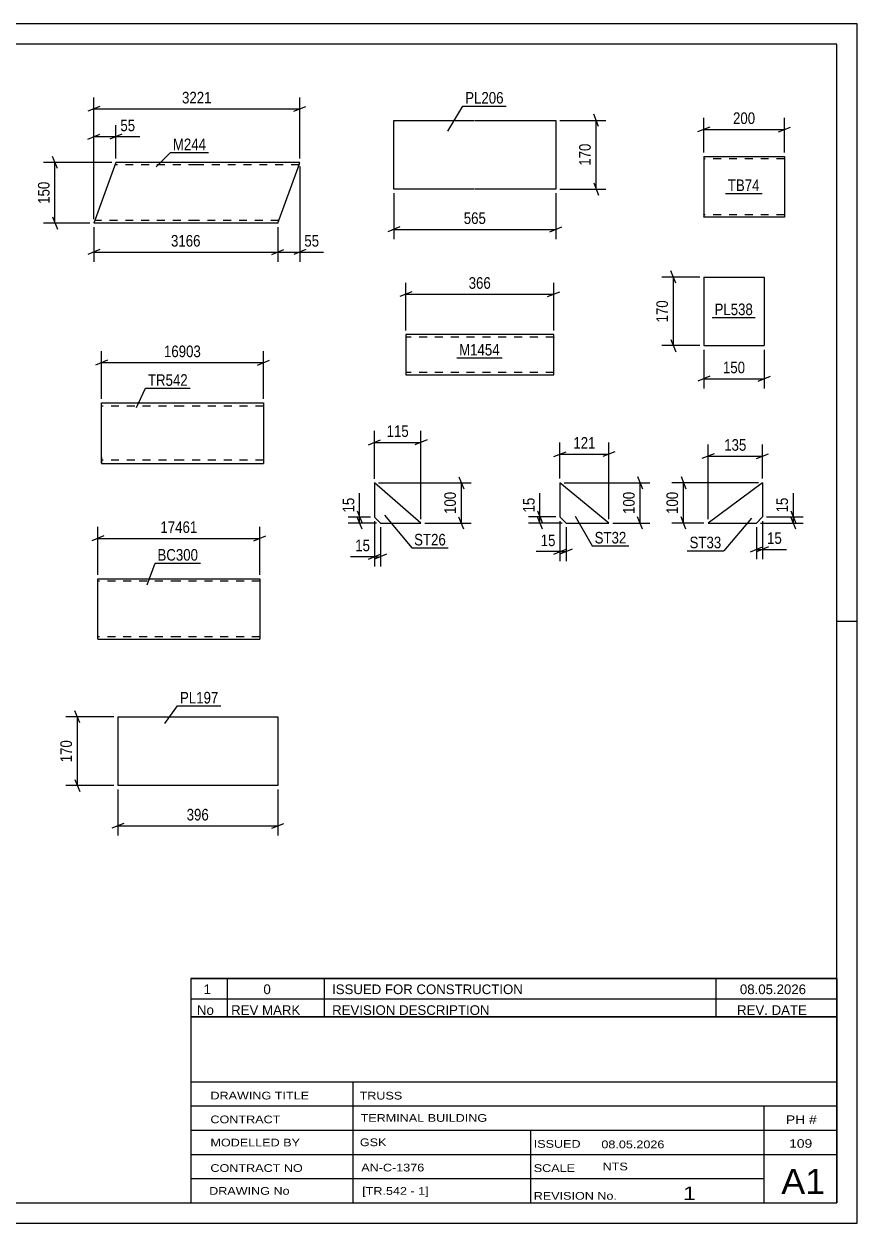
# Model space of a CAD drawing. Header units: millimetres. Extents: x 0 to 420, y 0 to 297.
# Drawn here: x 213.7 to 420, y 0 to 297 of the extents above; entities that cross this region are included whole.
import ezdxf

# ---------------------------------------------------------------- set-up
doc = ezdxf.new("R2010")
doc.units = ezdxf.units.MM
doc.linetypes.add('DXK_LINE_DOT2', pattern=[3.9198, 1.9599, -1.9599])
doc.styles.add('Arial Narrow', font='ARIALN.TTF', dxfattribs={"height": 0.2})

# ---------------------------------------------------------------- blocks, each defined once
blk = doc.blocks.new('Unknown-317913767-1115')
at = {"color": 5, "linetype": 'Continuous'}
for p, q in [((420, 297), (0, 297)), ((420, 0), (420, 297)), ((415, 292), (5, 292)), ((415, 5), (415, 292)), ((420, 149), (415, 149)), ((5, 5), (415, 5)), ((0, 0), (420, 0))]:
    blk.add_line(p, q, dxfattribs=at)
blk = doc.blocks.new('Part-317913767-1794 - 1778')
at = {"color": 2, "linetype": 'Continuous'}
for p, q in [((236.92, 125.37), (236.92, 108.37)), ((236.92, 125.37), (276.55, 125.37)), ((276.55, 125.37), (276.55, 108.37)), ((276.55, 108.37), (236.92, 108.37))]:
    blk.add_line(p, q, dxfattribs=at)
blk = doc.blocks.new('Part-317913767-1229 - 1211')
at = {"color": 2, "linetype": 'Continuous'}
for p, q in [((236.44, 262.69), (230.99, 247.69)), ((256.44, 262.69), (236.44, 262.69)), ((282, 262.69), (256.54, 262.69)), ((276.54, 247.69), (281.57, 261.49)), ((281.97, 262.6), (281.57, 261.49)), ((282, 262.69), (281.97, 262.6)), ((256.44, 247.69), (230.99, 247.69)), ((276.54, 247.69), (256.54, 247.69))]:
    blk.add_line(p, q, dxfattribs=at)
at = {"color": 7, "linetype": 'DXK_LINE_DOT2'}
for p, q in [((256.44, 262.09), (236.23, 262.09)), ((281.79, 262.09), (256.54, 262.09)), ((281.57, 261.49), (281.88, 262.34)), ((256.44, 248.29), (231.2, 248.29)), ((276.76, 248.29), (256.54, 248.29)), ((276.58, 247.79), (276.54, 247.69))]:
    blk.add_line(p, q, dxfattribs=at)
blk = doc.blocks.new('Part-317913767-1879 - 1865')
at = {"color": 2, "linetype": 'Continuous'}
for p, q in [((382.04, 234.32), (382.04, 217.32)), ((382.04, 234.32), (397.04, 234.32)), ((397.04, 234.32), (397.04, 217.32)), ((382.04, 217.32), (397.04, 217.32))]:
    blk.add_line(p, q, dxfattribs=at)
blk = doc.blocks.new('Part-317913767-1609 - 1583')
at = {"color": 2, "linetype": 'Continuous'}
for p, q in [((232.01, 144.68), (232.01, 159.59)), ((232.01, 159.59), (252.01, 159.59)), ((252.11, 159.59), (272.11, 159.59)), ((272.11, 159.59), (272.11, 144.59)), ((232.01, 144.68), (232.01, 144.59)), ((232.01, 144.59), (252.01, 144.59)), ((252.11, 144.59), (272.11, 144.59))]:
    blk.add_line(p, q, dxfattribs=at)
at = {"color": 7, "linetype": 'DXK_LINE_DOT2'}
for p, q in [((252.01, 158.99), (232.01, 158.99)), ((272.11, 158.99), (252.11, 158.99)), ((272.11, 159.5), (272.11, 159.59)), ((232.01, 145.19), (232.01, 145.23)), ((252.01, 145.19), (232.01, 145.19)), ((272.11, 145.19), (252.11, 145.19)), ((272.11, 145.19), (272.11, 145.23))]:
    blk.add_line(p, q, dxfattribs=at)
blk = doc.blocks.new('Part-317913767-1921 - 1906')
at = {"color": 2, "linetype": 'Continuous'}
for p, q in [((382.03, 264.16), (382.03, 249.25)), ((382.03, 264.16), (402.03, 264.16)), ((402.03, 264.16), (402.03, 249.16)), ((382.03, 249.16), (382.03, 249.25)), ((402.03, 249.16), (382.03, 249.16))]:
    blk.add_line(p, q, dxfattribs=at)
at = {"color": 7, "linetype": 'DXK_LINE_DOT2'}
for p, q in [((402.03, 263.56), (382.03, 263.56)), ((382.03, 249.76), (382.03, 249.81)), ((402.03, 249.76), (382.03, 249.76)), ((402.03, 249.76), (402.03, 249.81))]:
    blk.add_line(p, q, dxfattribs=at)
blk = doc.blocks.new('Part-317913767-1837 - 1821')
at = {"color": 2, "linetype": 'Continuous'}
for p, q in [((305.3, 256.12), (305.3, 273.12)), ((305.3, 273.12), (325.3, 273.12)), ((325.4, 273.12), (345.4, 273.12)), ((345.4, 273.12), (345.4, 256.12)), ((325.3, 256.12), (305.3, 256.12)), ((345.4, 256.12), (325.4, 256.12))]:
    blk.add_line(p, q, dxfattribs=at)
blk = doc.blocks.new('Part-317913767-1951 - 1937')
at = {"color": 2, "linetype": 'Continuous'}
for p, q in [((344.88, 220.06), (308.27, 220.06)), ((308.27, 220.06), (308.27, 210.15)), ((344.88, 211.26), (344.88, 220.06)), ((344.88, 210.06), (344.88, 211.26)), ((308.27, 210.15), (308.27, 210.06)), ((308.27, 210.06), (344.88, 210.06))]:
    blk.add_line(p, q, dxfattribs=at)
at = {"color": 7, "linetype": 'DXK_LINE_DOT2'}
for p, q in [((344.88, 219.46), (308.27, 219.46)), ((344.88, 219.46), (344.88, 219.41)), ((344.88, 219.41), (344.88, 219.46)), ((344.88, 219.31), (344.88, 219.41)), ((344.88, 219.41), (344.88, 219.31)), ((344.88, 210.7), (344.88, 211.03)), ((308.27, 210.66), (308.27, 210.7)), ((344.88, 210.66), (308.27, 210.66)), ((344.88, 210.66), (344.88, 210.7))]:
    blk.add_line(p, q, dxfattribs=at)
blk = doc.blocks.new('Part-317913767-2206 - 2187')
at = {"color": 2, "linetype": 'Continuous'}
for p, q in [((232.89, 189.73), (232.89, 203.13)), ((232.89, 203.13), (252.89, 203.13)), ((252.99, 203.13), (272.99, 203.13)), ((272.99, 203.13), (272.99, 203)), ((272.99, 203), (272.99, 188.13)), ((232.89, 189.73), (232.89, 188.13)), ((232.89, 188.13), (252.89, 188.13)), ((252.99, 188.13), (272.99, 188.13))]:
    blk.add_line(p, q, dxfattribs=at)
at = {"color": 7, "linetype": 'DXK_LINE_DOT2'}
for p, q in [((252.89, 202.33), (232.89, 202.33)), ((272.99, 202.33), (252.99, 202.33)), ((232.89, 188.25), (232.89, 189.73)), ((232.89, 188.93), (232.89, 188.99)), ((252.89, 188.93), (232.89, 188.93)), ((272.99, 188.93), (252.99, 188.93)), ((272.99, 188.93), (272.99, 188.99))]:
    blk.add_line(p, q, dxfattribs=at)
blk = doc.blocks.new('Part-317913767-3194 - 3178')
at = {"color": 2, "linetype": 'Continuous'}
for p, q in [((358.53, 173.38), (346.44, 183.38)), ((346.44, 183.38), (346.44, 174.88)), ((346.44, 174.88), (347.94, 173.38)), ((347.94, 173.38), (358.53, 173.38))]:
    blk.add_line(p, q, dxfattribs=at)
blk = doc.blocks.new('Part-317913767-3254 - 3238')
at = {"color": 2, "linetype": 'Continuous'}
for p, q in [((396.6, 183.38), (383.1, 173.38)), ((396.6, 183.38), (396.6, 174.88)), ((383.1, 173.38), (395.1, 173.38)), ((396.6, 174.88), (395.1, 173.38))]:
    blk.add_line(p, q, dxfattribs=at)
blk = doc.blocks.new('Part-317913767-3319 - 3303')
at = {"color": 2, "linetype": 'Continuous'}
for p, q in [((300.51, 183.37), (300.51, 174.87)), ((312.01, 173.37), (300.51, 183.37)), ((300.51, 174.87), (302.01, 173.37)), ((302.01, 173.37), (312.01, 173.37))]:
    blk.add_line(p, q, dxfattribs=at)
blk = doc.blocks.new('StraightDimension-317913767-1796 - 1778')
at = {"color": 7, "linetype": 'Continuous'}
for p, q in [((236.92, 107.37), (236.92, 95.97)), ((276.55, 107.37), (276.55, 95.97)), ((238.42, 98.97), (235.42, 97.77)), ((236.92, 98.37), (276.55, 98.37)), ((275.05, 97.77), (278.05, 98.97))]:
    blk.add_line(p, q, dxfattribs=at)
at = {"color": 0}
blk.add_wipeout([(260.08, 99.12), (260.08, 103.32), (253.39, 103.32), (253.39, 99.12)], dxfattribs=at)
at = {"color": 3, "style": 'Arial Narrow'}
blk.add_text('396', height=2.863, dxfattribs=at).set_placement((253.99, 99.72))
blk = doc.blocks.new('StraightDimension-317913767-1807 - 1778')
at = {"color": 7, "linetype": 'Continuous'}
for p, q in [((235.92, 125.37), (224.07, 125.37)), ((227.52, 123.87), (226.32, 126.87)), ((226.92, 108.37), (226.92, 125.37)), ((235.92, 108.37), (224.07, 108.37)), ((226.32, 109.87), (227.52, 106.87))]:
    blk.add_line(p, q, dxfattribs=at)
at = {"color": 0}
blk.add_wipeout([(226.17, 120.21), (221.97, 120.21), (221.97, 113.52), (226.17, 113.52)], dxfattribs=at)
at = {"color": 3, "style": 'Arial Narrow'}
blk.add_text('170', height=2.863, rotation=90.0002, dxfattribs=at).set_placement((225.57, 114.12))
blk = doc.blocks.new('StraightDimension-317913767-1304 - 1211')
at = {"color": 7, "linetype": 'Continuous'}
for p, q in [((230.99, 248.69), (230.99, 271.94)), ((236.44, 263.69), (236.44, 271.94)), ((229.49, 268.49), (232.49, 269.69)), ((230.99, 269.09), (236.44, 269.09)), ((237.94, 269.69), (234.94, 268.49))]:
    blk.add_line(p, q, dxfattribs=at)
at = {"color": 0}
blk.add_wipeout([(241.83, 269.84), (241.83, 274.04), (236.97, 274.04), (236.97, 269.84)], dxfattribs=at)
at = {"color": 7, "linetype": 'Continuous'}
blk.add_line((236.44, 269.09), (242.35, 269.09), dxfattribs=at)
blk.add_line((236.44, 269.09), (242.35, 269.09), dxfattribs=at)
at = {"color": 3, "style": 'Arial Narrow'}
blk.add_text('55', height=2.863, dxfattribs=at).set_placement((237.57, 270.44))
blk = doc.blocks.new('StraightDimension-317913767-1277 - 1211')
at = {"color": 7, "linetype": 'Continuous'}
for p, q in [((282, 261.69), (282, 238.11)), ((276.54, 246.69), (276.54, 238.11)), ((275.04, 239.91), (278.04, 241.11)), ((283.5, 241.11), (280.5, 239.91)), ((276.54, 240.51), (282, 240.51))]:
    blk.add_line(p, q, dxfattribs=at)
at = {"color": 0}
blk.add_wipeout([(287.39, 241.26), (287.39, 245.46), (282.53, 245.46), (282.53, 241.26)], dxfattribs=at)
at = {"color": 7, "linetype": 'Continuous'}
blk.add_line((282, 240.51), (287.91, 240.51), dxfattribs=at)
blk.add_line((282, 240.51), (287.91, 240.51), dxfattribs=at)
at = {"color": 3, "style": 'Arial Narrow'}
blk.add_text('55', height=2.863, dxfattribs=at).set_placement((283.13, 241.86))
blk = doc.blocks.new('StraightDimension-317913767-1293 - 1211')
at = {"color": 7, "linetype": 'Continuous'}
for p, q in [((232.49, 276.58), (229.49, 275.38)), ((230.99, 248.69), (230.99, 278.83)), ((280.5, 275.38), (283.5, 276.58)), ((282, 263.69), (282, 278.83)), ((230.99, 275.98), (282, 275.98))]:
    blk.add_line(p, q, dxfattribs=at)
at = {"color": 0}
blk.add_wipeout([(260.75, 276.73), (260.75, 280.93), (252.24, 280.93), (252.24, 276.73)], dxfattribs=at)
at = {"color": 3, "style": 'Arial Narrow'}
blk.add_text('3221', height=2.863, dxfattribs=at).set_placement((252.84, 277.33))
blk = doc.blocks.new('StraightDimension-317913767-1262 - 1211')
at = {"color": 7, "linetype": 'Continuous'}
for p, q in [((230.99, 246.69), (230.99, 238.11)), ((276.54, 246.69), (276.54, 238.11)), ((232.49, 241.11), (229.49, 239.91)), ((275.04, 239.91), (278.04, 241.11)), ((230.99, 240.51), (276.54, 240.51))]:
    blk.add_line(p, q, dxfattribs=at)
at = {"color": 0}
blk.add_wipeout([(258.02, 241.26), (258.02, 245.46), (249.51, 245.46), (249.51, 241.26)], dxfattribs=at)
at = {"color": 3, "style": 'Arial Narrow'}
blk.add_text('3166', height=2.863, dxfattribs=at).set_placement((250.11, 241.86))
blk = doc.blocks.new('StraightDimension-317913767-1238 - 1211')
at = {"color": 7, "linetype": 'Continuous'}
for p, q in [((235.44, 262.69), (218.53, 262.69)), ((221.98, 261.19), (220.78, 264.19)), ((221.38, 247.69), (221.38, 262.69)), ((229.99, 247.69), (218.53, 247.69)), ((220.78, 249.19), (221.98, 246.19))]:
    blk.add_line(p, q, dxfattribs=at)
at = {"color": 0}
blk.add_wipeout([(220.63, 258.54), (216.43, 258.54), (216.43, 251.85), (220.63, 251.85)], dxfattribs=at)
at = {"color": 3, "style": 'Arial Narrow'}
blk.add_text('150', height=2.863, rotation=90.0002, dxfattribs=at).set_placement((220.03, 252.45))
blk = doc.blocks.new('StraightDimension-317913767-1881 - 1865')
at = {"color": 7, "linetype": 'Continuous'}
for p, q in [((375.12, 232.82), (373.92, 235.82)), ((381.04, 234.32), (371.67, 234.32)), ((374.52, 217.32), (374.52, 234.32)), ((381.04, 217.32), (371.67, 217.32)), ((373.92, 218.82), (375.12, 215.82))]:
    blk.add_line(p, q, dxfattribs=at)
at = {"color": 0}
blk.add_wipeout([(373.77, 229.16), (369.57, 229.16), (369.57, 222.47), (373.77, 222.47)], dxfattribs=at)
at = {"color": 3, "style": 'Arial Narrow'}
blk.add_text('170', height=2.863, rotation=90.0002, dxfattribs=at).set_placement((373.17, 223.07))
blk = doc.blocks.new('StraightDimension-317913767-1892 - 1865')
at = {"color": 7, "linetype": 'Continuous'}
for p, q in [((382.04, 216.32), (382.04, 206.74)), ((397.04, 216.32), (397.04, 206.74)), ((383.54, 209.74), (380.54, 208.54)), ((382.04, 209.14), (397.04, 209.14)), ((395.54, 208.54), (398.54, 209.74))]:
    blk.add_line(p, q, dxfattribs=at)
at = {"color": 0}
blk.add_wipeout([(392.88, 209.89), (392.88, 214.09), (386.19, 214.09), (386.19, 209.89)], dxfattribs=at)
at = {"color": 3, "style": 'Arial Narrow'}
blk.add_text('150', height=2.863, dxfattribs=at).set_placement((386.79, 210.49))
blk = doc.blocks.new('StraightDimension-317913767-1613 - 1583')
at = {"color": 7, "linetype": 'Continuous'}
for p, q in [((232.01, 160.59), (232.01, 172.44)), ((272.11, 160.59), (272.11, 172.44)), ((233.51, 170.19), (230.51, 168.99)), ((232.01, 169.59), (272.11, 169.59)), ((270.61, 168.99), (273.61, 170.19))]:
    blk.add_line(p, q, dxfattribs=at)
at = {"color": 0}
blk.add_wipeout([(257.23, 170.34), (257.23, 174.54), (246.89, 174.54), (246.89, 170.34)], dxfattribs=at)
at = {"color": 3, "style": 'Arial Narrow'}
blk.add_text('17461', height=2.863, dxfattribs=at).set_placement((247.49, 170.94))
blk = doc.blocks.new('StraightDimension-317913767-1923 - 1906')
at = {"color": 7, "linetype": 'Continuous'}
for p, q in [((382.03, 265.16), (382.03, 273.73)), ((402.03, 265.16), (402.03, 273.73)), ((383.53, 271.48), (380.53, 270.28)), ((382.03, 270.88), (402.03, 270.88)), ((400.53, 270.28), (403.53, 271.48))]:
    blk.add_line(p, q, dxfattribs=at)
at = {"color": 0}
blk.add_wipeout([(395.37, 271.63), (395.37, 275.83), (388.69, 275.83), (388.69, 271.63)], dxfattribs=at)
at = {"color": 3, "style": 'Arial Narrow'}
blk.add_text('200', height=2.863, dxfattribs=at).set_placement((389.29, 272.23))
blk = doc.blocks.new('StraightDimension-317913767-1840 - 1821')
at = {"color": 7, "linetype": 'Continuous'}
for p, q in [((305.3, 255.12), (305.3, 243.72)), ((345.4, 255.12), (345.4, 243.72)), ((306.8, 246.72), (303.8, 245.52)), ((343.9, 245.52), (346.9, 246.72)), ((305.3, 246.12), (345.4, 246.12))]:
    blk.add_line(p, q, dxfattribs=at)
at = {"color": 0}
blk.add_wipeout([(328.69, 246.87), (328.69, 251.07), (322.01, 251.07), (322.01, 246.87)], dxfattribs=at)
at = {"color": 3, "style": 'Arial Narrow'}
blk.add_text('565', height=2.863, dxfattribs=at).set_placement((322.61, 247.47))
blk = doc.blocks.new('StraightDimension-317913767-1851 - 1821')
at = {"color": 7, "linetype": 'Continuous'}
for p, q in [((356, 271.62), (354.8, 274.62)), ((346.4, 273.12), (357.8, 273.12)), ((355.4, 256.12), (355.4, 273.12)), ((346.4, 256.12), (357.8, 256.12)), ((354.8, 257.62), (356, 254.62))]:
    blk.add_line(p, q, dxfattribs=at)
at = {"color": 0}
blk.add_wipeout([(354.65, 267.96), (350.45, 267.96), (350.45, 261.28), (354.65, 261.28)], dxfattribs=at)
at = {"color": 3, "style": 'Arial Narrow'}
blk.add_text('170', height=2.863, rotation=90.0002, dxfattribs=at).set_placement((354.05, 261.88))
blk = doc.blocks.new('StraightDimension-317913767-1953 - 1937')
at = {"color": 7, "linetype": 'Continuous'}
for p, q in [((308.27, 221.06), (308.27, 232.91)), ((344.88, 221.06), (344.88, 232.91)), ((309.77, 230.66), (306.77, 229.46)), ((308.27, 230.06), (344.88, 230.06)), ((343.38, 229.46), (346.38, 230.66))]:
    blk.add_line(p, q, dxfattribs=at)
at = {"color": 0}
blk.add_wipeout([(329.92, 230.81), (329.92, 235.01), (323.23, 235.01), (323.23, 230.81)], dxfattribs=at)
at = {"color": 3, "style": 'Arial Narrow'}
blk.add_text('366', height=2.863, dxfattribs=at).set_placement((323.83, 231.41))
blk = doc.blocks.new('StraightDimension-317913767-2216 - 2187')
at = {"color": 7, "linetype": 'Continuous'}
for p, q in [((232.89, 204.13), (232.89, 215.98)), ((272.99, 204.13), (272.99, 215.98)), ((234.39, 213.73), (231.39, 212.53)), ((232.89, 213.13), (272.99, 213.13)), ((271.49, 212.53), (274.49, 213.73))]:
    blk.add_line(p, q, dxfattribs=at)
at = {"color": 0}
blk.add_wipeout([(258.11, 213.88), (258.11, 218.08), (247.77, 218.08), (247.77, 213.88)], dxfattribs=at)
at = {"color": 3, "style": 'Arial Narrow'}
blk.add_text('16903', height=2.863, dxfattribs=at).set_placement((248.37, 214.48))
blk = doc.blocks.new('StraightDimension-317913767-3228 - 3178')
at = {"color": 7, "linetype": 'Continuous'}
for p, q in [((346.44, 184.38), (346.44, 193.3)), ((358.53, 174.38), (358.53, 193.3)), ((344.94, 189.85), (347.94, 191.05)), ((346.44, 190.45), (358.53, 190.45)), ((360.03, 191.05), (357.03, 189.85))]:
    blk.add_line(p, q, dxfattribs=at)
at = {"color": 0}
blk.add_wipeout([(355.83, 191.2), (355.83, 195.4), (349.15, 195.4), (349.15, 191.2)], dxfattribs=at)
at = {"color": 3, "style": 'Arial Narrow'}
blk.add_text('121', height=2.863, dxfattribs=at).set_placement((349.75, 191.8))
blk = doc.blocks.new('StraightDimension-317913767-3196 - 3178')
at = {"color": 7, "linetype": 'Continuous'}
for p, q in [((365.67, 184.88), (366.87, 181.88)), ((347.44, 183.38), (368.67, 183.38)), ((366.27, 173.38), (366.27, 183.38)), ((359.53, 173.38), (368.67, 173.38)), ((366.87, 171.88), (365.67, 174.88))]:
    blk.add_line(p, q, dxfattribs=at)
at = {"color": 0}
blk.add_wipeout([(365.52, 181.72), (361.32, 181.72), (361.32, 175.04), (365.52, 175.04)], dxfattribs=at)
at = {"color": 3, "style": 'Arial Narrow'}
blk.add_text('100', height=2.863, rotation=90.0002, dxfattribs=at).set_placement((364.92, 175.64))
blk = doc.blocks.new('StraightDimension-317913767-3205 - 3178')
at = {"color": 7, "linetype": 'Continuous'}
for p, q in [((340.89, 176.38), (342.09, 173.38)), ((345.44, 174.88), (338.64, 174.88)), ((346.94, 173.38), (338.64, 173.38)), ((342.09, 171.88), (340.89, 174.88)), ((341.49, 173.38), (341.49, 174.88))]:
    blk.add_line(p, q, dxfattribs=at)
at = {"color": 0}
blk.add_wipeout([(340.74, 180.26), (336.54, 180.26), (336.54, 175.4), (340.74, 175.4)], dxfattribs=at)
at = {"color": 7, "linetype": 'Continuous'}
blk.add_line((341.49, 174.88), (341.49, 180.78), dxfattribs=at)
blk.add_line((341.49, 174.88), (341.49, 180.78), dxfattribs=at)
at = {"color": 3, "style": 'Arial Narrow'}
blk.add_text('15', height=2.863, rotation=90.0002, dxfattribs=at).set_placement((340.14, 176))
blk = doc.blocks.new('StraightDimension-317913767-3217 - 3178')
at = {"color": 7, "linetype": 'Continuous'}
for p, q in [((346.44, 173.88), (346.44, 163.91)), ((347.94, 172.38), (347.94, 163.91)), ((344.94, 165.71), (347.94, 166.91)), ((349.44, 166.91), (346.44, 165.71)), ((346.44, 166.31), (347.94, 166.31))]:
    blk.add_line(p, q, dxfattribs=at)
at = {"color": 0}
blk.add_wipeout([(345.92, 167.06), (345.92, 171.26), (341.06, 171.26), (341.06, 167.06)], dxfattribs=at)
at = {"color": 7, "linetype": 'Continuous'}
blk.add_line((346.44, 166.31), (340.54, 166.31), dxfattribs=at)
blk.add_line((346.44, 166.31), (340.54, 166.31), dxfattribs=at)
at = {"color": 3, "style": 'Arial Narrow'}
blk.add_text('15', height=2.863, dxfattribs=at).set_placement((341.66, 167.66))
blk = doc.blocks.new('StraightDimension-317913767-3280 - 3238')
at = {"color": 7, "linetype": 'Continuous'}
for p, q in [((376.42, 184.88), (377.62, 181.88)), ((395.6, 183.38), (374.17, 183.38)), ((377.02, 173.38), (377.02, 183.38)), ((382.1, 173.38), (374.17, 173.38)), ((377.62, 171.88), (376.42, 174.88))]:
    blk.add_line(p, q, dxfattribs=at)
at = {"color": 0}
blk.add_wipeout([(376.27, 181.73), (372.07, 181.73), (372.07, 175.04), (376.27, 175.04)], dxfattribs=at)
at = {"color": 3, "style": 'Arial Narrow'}
blk.add_text('100', height=2.863, rotation=90.0002, dxfattribs=at).set_placement((375.67, 175.64))
blk = doc.blocks.new('StraightDimension-317913767-3256 - 3238')
at = {"color": 7, "linetype": 'Continuous'}
for p, q in [((384.6, 190.55), (381.6, 189.35)), ((383.1, 174.38), (383.1, 192.8)), ((395.1, 189.35), (398.1, 190.55)), ((396.6, 184.38), (396.6, 192.8)), ((383.1, 189.95), (396.6, 189.95))]:
    blk.add_line(p, q, dxfattribs=at)
at = {"color": 0}
blk.add_wipeout([(393.19, 190.7), (393.19, 194.9), (386.51, 194.9), (386.51, 190.7)], dxfattribs=at)
at = {"color": 3, "style": 'Arial Narrow'}
blk.add_text('135', height=2.863, dxfattribs=at).set_placement((387.11, 191.3))
blk = doc.blocks.new('StraightDimension-317913767-3289 - 3238')
at = {"color": 7, "linetype": 'Continuous'}
for p, q in [((403.65, 176.38), (404.85, 173.38)), ((396.1, 173.38), (406.65, 173.38)), ((397.6, 174.88), (406.65, 174.88)), ((404.85, 171.88), (403.65, 174.88)), ((404.25, 173.38), (404.25, 174.88))]:
    blk.add_line(p, q, dxfattribs=at)
at = {"color": 0}
blk.add_wipeout([(403.5, 180.26), (399.3, 180.26), (399.3, 175.41), (403.5, 175.41)], dxfattribs=at)
at = {"color": 7, "linetype": 'Continuous'}
blk.add_line((404.25, 174.88), (404.25, 180.79), dxfattribs=at)
blk.add_line((404.25, 174.88), (404.25, 180.79), dxfattribs=at)
at = {"color": 3, "style": 'Arial Narrow'}
blk.add_text('15', height=2.863, rotation=90.0002, dxfattribs=at).set_placement((402.9, 176.01))
blk = doc.blocks.new('StraightDimension-317913767-3265 - 3238')
at = {"color": 7, "linetype": 'Continuous'}
for p, q in [((395.1, 172.38), (395.1, 164.47)), ((396.6, 173.88), (396.6, 164.47)), ((393.6, 166.27), (396.6, 167.47)), ((398.1, 167.47), (395.1, 166.27)), ((395.1, 166.87), (396.6, 166.87))]:
    blk.add_line(p, q, dxfattribs=at)
at = {"color": 0}
blk.add_wipeout([(401.98, 167.62), (401.98, 171.82), (397.12, 171.82), (397.12, 167.62)], dxfattribs=at)
at = {"color": 7, "linetype": 'Continuous'}
blk.add_line((396.6, 166.87), (402.51, 166.87), dxfattribs=at)
blk.add_line((396.6, 166.87), (402.51, 166.87), dxfattribs=at)
at = {"color": 3, "style": 'Arial Narrow'}
blk.add_text('15', height=2.863, dxfattribs=at).set_placement((397.72, 168.22))
blk = doc.blocks.new('StraightDimension-317913767-3348 - 3303')
at = {"color": 7, "linetype": 'Continuous'}
for p, q in [((300.51, 173.87), (300.51, 162.65)), ((302.01, 172.37), (302.01, 162.65)), ((299.01, 164.45), (302.01, 165.65)), ((303.51, 165.65), (300.51, 164.45)), ((300.51, 165.05), (302.01, 165.05))]:
    blk.add_line(p, q, dxfattribs=at)
at = {"color": 0}
blk.add_wipeout([(299.98, 165.8), (299.98, 170), (295.13, 170), (295.13, 165.8)], dxfattribs=at)
at = {"color": 7, "linetype": 'Continuous'}
blk.add_line((300.51, 165.05), (294.6, 165.05), dxfattribs=at)
blk.add_line((300.51, 165.05), (294.6, 165.05), dxfattribs=at)
at = {"color": 3, "style": 'Arial Narrow'}
blk.add_text('15', height=2.863, dxfattribs=at).set_placement((295.73, 166.4))
blk = doc.blocks.new('StraightDimension-317913767-3330 - 3303')
at = {"color": 7, "linetype": 'Continuous'}
for p, q in [((296.23, 176.37), (297.43, 173.37)), ((299.51, 174.87), (293.98, 174.87)), ((301.01, 173.37), (293.98, 173.37)), ((297.43, 171.87), (296.23, 174.87)), ((296.83, 173.37), (296.83, 174.87))]:
    blk.add_line(p, q, dxfattribs=at)
at = {"color": 0}
blk.add_wipeout([(296.08, 180.26), (291.88, 180.26), (291.88, 175.4), (296.08, 175.4)], dxfattribs=at)
at = {"color": 7, "linetype": 'Continuous'}
blk.add_line((296.83, 174.87), (296.83, 180.78), dxfattribs=at)
blk.add_line((296.83, 174.87), (296.83, 180.78), dxfattribs=at)
at = {"color": 3, "style": 'Arial Narrow'}
blk.add_text('15', height=2.863, rotation=90.0002, dxfattribs=at).set_placement((295.48, 176))
blk = doc.blocks.new('StraightDimension-317913767-3321 - 3303')
at = {"color": 7, "linetype": 'Continuous'}
for p, q in [((321.41, 184.87), (322.61, 181.87)), ((301.51, 183.37), (324.41, 183.37)), ((322.01, 173.37), (322.01, 183.37)), ((313.01, 173.37), (324.41, 173.37)), ((322.61, 171.87), (321.41, 174.87))]:
    blk.add_line(p, q, dxfattribs=at)
at = {"color": 0}
blk.add_wipeout([(321.26, 181.72), (317.06, 181.72), (317.06, 175.03), (321.26, 175.03)], dxfattribs=at)
at = {"color": 3, "style": 'Arial Narrow'}
blk.add_text('100', height=2.863, rotation=90.0002, dxfattribs=at).set_placement((320.66, 175.63))
blk = doc.blocks.new('StraightDimension-317913767-3341 - 3303')
at = {"color": 7, "linetype": 'Continuous'}
for p, q in [((300.51, 184.37), (300.51, 196.22)), ((312.01, 174.37), (312.01, 196.22)), ((299.01, 192.77), (302.01, 193.97)), ((300.51, 193.37), (312.01, 193.37)), ((313.51, 193.97), (310.51, 192.77))]:
    blk.add_line(p, q, dxfattribs=at)
at = {"color": 0}
blk.add_wipeout([(309.6, 194.12), (309.6, 198.32), (302.91, 198.32), (302.91, 194.12)], dxfattribs=at)
at = {"color": 3, "style": 'Arial Narrow'}
blk.add_text('115', height=2.863, dxfattribs=at).set_placement((303.51, 194.72))
blk = doc.blocks.new('Unknown-317913767-16640')
at = {"color": 7, "linetype": 'Continuous'}
for p, q in [((255, 51.05), (255, 5)), ((255, 51.05), (415, 51.05)), ((415, 51), (415, 5)), ((255, 35), (415, 35)), ((295.14, 35), (295.14, 5)), ((255, 29), (415, 29)), ((397, 5.05), (397, 29.05)), ((255, 23), (415, 23)), ((339.14, 23), (339.14, 5)), ((255, 17), (415, 17)), ((255, 11), (397, 11)), ((255, 5), (415, 5))]:
    blk.add_line(p, q, dxfattribs=at)
at = {"color": 7, "style": 'Arial Narrow'}
for s, height, width, p in [('DRAWING TITLE', 1.9089, 1.425378, (259.88, 30.61)), ('TRUSS', 1.909, 1.425378, (296.81, 30.59)), ('TERMINAL BUILDING', 1.9089, 1.425378, (297.06, 25.07)), ('CONTRACT', 1.909, 1.425378, (259.88, 24.71)), ('MODELLED BY', 1.9089, 1.425378, (259.88, 18.98)), ('GSK', 1.909, 1.425378, (296.88, 19.04)), ('ISSUED', 1.909, 1.425378, (339.94, 18.64)), ('08.05.2026', 1.909, 1.425378, (356.69, 18.52)), ('CONTRACT NO', 1.9089, 1.425378, (259.88, 12.66)), ('AN-C-1376', 1.909, 1.425378, (297.23, 12.78)), ('SCALE', 1.909, 1.425378, (339.94, 12.65)), ('A1', 6.204, 1.25, (401.24, 7.2)), ('DRAWING No', 1.909, 1.425378, (259.56, 7)), ('[TR.542 - 1]', 1.9089, 1.425378, (297.46, 6.99)), ('1', 3.34, 1.5, (376.91, 5.68)), ('REVISION No.', 1.9089, 1.425378, (339.94, 5.77))]:
    blk.add_text(s, height=height, dxfattribs=dict(at, width=width)).set_placement(p)
at = {"color": 7, "linetype": 'Continuous', "style": 'Arial Narrow'}
for s, height, width, p in [('PH #', 2.1, 1.42538, (402.4, 24.55)), ('109', 2.1, 1.42538, (403.19, 18.65)), ('NTS', 1.909, 1.425378, (357, 13.05))]:
    blk.add_text(s, height=height, dxfattribs=dict(at, width=width)).set_placement(p)
blk = doc.blocks.new('Unknown-317913767-16641')
at = {"color": 7, "linetype": 'Continuous'}
for p, q in [((255, 60.55), (415, 60.55)), ((415, 60.55), (255, 60.55)), ((255, 60.55), (255, 55.55)), ((264, 60.55), (264, 55.55)), ((288, 60.55), (288, 55.55)), ((385, 60.55), (385, 55.55)), ((415, 60.55), (415, 55.55)), ((255, 55.55), (415, 55.55)), ((255, 55.55), (255, 51.05)), ((255, 55.55), (415, 55.55)), ((264, 55.55), (264, 51.05)), ((288, 55.55), (288, 51.05)), ((385, 55.55), (385, 51.05)), ((415, 55.55), (415, 51.05)), ((415, 51.05), (255, 51.05))]:
    blk.add_line(p, q, dxfattribs=at)
at = {"color": 7, "linetype": 'Continuous', "style": 'Arial Narrow'}
for s, height, width, p in [('1', 2.39, 1.196471, (258.16, 56.7)), ('0', 2.39, 1.196471, (273, 56.7)), ('ISSUED FOR CONSTRUCTION', 2.3861, 1.196471, (290, 56.7)), ('08.05.2026', 2.386, 1.196471, (391, 56.7)), ('No', 2.386, 1.2, (256.54, 51.55)), ('REV MARK', 2.386, 1.2, (265, 51.55)), ('REVISION DESCRIPTION', 2.3861, 1.2, (290, 51.55)), ('REV. DATE', 2.386, 1.2, (390.28, 51.55))]:
    blk.add_text(s, height=height, dxfattribs=dict(at, width=width)).set_placement(p)
blk = doc.blocks.new('Mark-317913767-1790 - 1778')
at = {"color": 0}
blk.add_wipeout([(261.84, 128.69), (261.84, 131.69), (252.34, 131.69), (252.34, 128.69)], dxfattribs=at)
blk.add_wipeout([(261.84, 128.69), (261.84, 131.69), (252.34, 131.69), (252.34, 128.69)], dxfattribs=at)
at = {"color": 30, "linetype": 'Continuous'}
for p, q in [((248.59, 123.77), (251.74, 128.09)), ((251.74, 128.09), (262.44, 128.09))]:
    blk.add_line(p, q, dxfattribs=at)
at = {"color": 3, "style": 'Arial Narrow'}
blk.add_text('PL197', height=2.863, dxfattribs=at).set_placement((252.34, 128.69))
blk = doc.blocks.new('Mark-317913767-1224 - 1211')
at = {"color": 0}
blk.add_wipeout([(258.8, 265.74), (258.8, 268.74), (250.57, 268.74), (250.57, 265.74)], dxfattribs=at)
blk.add_wipeout([(258.8, 265.74), (258.8, 268.74), (250.57, 268.74), (250.57, 265.74)], dxfattribs=at)
at = {"color": 30, "linetype": 'Continuous'}
for p, q in [((246.44, 261.61), (249.97, 265.14)), ((249.97, 265.14), (259.4, 265.14))]:
    blk.add_line(p, q, dxfattribs=at)
at = {"color": 3, "style": 'Arial Narrow'}
blk.add_text('M244', height=2.863, dxfattribs=at).set_placement((250.57, 265.74))
blk = doc.blocks.new('Mark-317913767-1877 - 1865')
at = {"color": 0}
blk.add_wipeout([(394.21, 224.88), (394.21, 227.88), (384.71, 227.88), (384.71, 224.88)], dxfattribs=at)
blk.add_wipeout([(394.21, 224.88), (394.21, 227.88), (384.71, 227.88), (384.71, 224.88)], dxfattribs=at)
at = {"color": 30, "linetype": 'Continuous'}
blk.add_line((384.11, 224.28), (394.81, 224.28), dxfattribs=at)
at = {"color": 3, "style": 'Arial Narrow'}
blk.add_text('PL538', height=2.863, dxfattribs=at).set_placement((384.71, 224.88))
blk = doc.blocks.new('Mark-317913767-1605 - 1583')
at = {"color": 0}
blk.add_wipeout([(256.81, 164.07), (256.81, 167.07), (246.76, 167.07), (246.76, 164.07)], dxfattribs=at)
blk.add_wipeout([(256.81, 164.07), (256.81, 167.07), (246.76, 167.07), (246.76, 164.07)], dxfattribs=at)
at = {"color": 30, "linetype": 'Continuous'}
for p, q in [((244.21, 158.11), (246.16, 163.47)), ((246.16, 163.47), (257.41, 163.47))]:
    blk.add_line(p, q, dxfattribs=at)
at = {"color": 3, "style": 'Arial Narrow'}
blk.add_text('BC300', height=2.863, dxfattribs=at).set_placement((246.76, 164.07))
blk = doc.blocks.new('Mark-317913767-1919 - 1906')
at = {"color": 0}
blk.add_wipeout([(395.87, 255.62), (395.87, 258.62), (388.01, 258.62), (388.01, 255.62)], dxfattribs=at)
blk.add_wipeout([(395.87, 255.62), (395.87, 258.62), (388.01, 258.62), (388.01, 255.62)], dxfattribs=at)
at = {"color": 30, "linetype": 'Continuous'}
blk.add_line((387.41, 255.02), (396.47, 255.02), dxfattribs=at)
at = {"color": 3, "style": 'Arial Narrow'}
blk.add_text('TB74', height=2.863, dxfattribs=at).set_placement((388.01, 255.62))
blk = doc.blocks.new('Mark-317913767-1833 - 1821')
at = {"color": 0}
blk.add_wipeout([(332.48, 277.28), (332.48, 280.28), (322.97, 280.28), (322.97, 277.28)], dxfattribs=at)
blk.add_wipeout([(332.48, 277.28), (332.48, 280.28), (322.97, 280.28), (322.97, 277.28)], dxfattribs=at)
at = {"color": 30, "linetype": 'Continuous'}
for p, q in [((318.66, 270.43), (322.37, 276.68)), ((322.37, 276.68), (333.08, 276.68))]:
    blk.add_line(p, q, dxfattribs=at)
at = {"color": 3, "style": 'Arial Narrow'}
blk.add_text('PL206', height=2.863, dxfattribs=at).set_placement((322.97, 277.28))
blk = doc.blocks.new('Mark-317913767-1949 - 1937')
at = {"color": 0}
blk.add_wipeout([(331.51, 214.89), (331.51, 217.89), (321.46, 217.89), (321.46, 214.89)], dxfattribs=at)
blk.add_wipeout([(331.51, 214.89), (331.51, 217.89), (321.46, 217.89), (321.46, 214.89)], dxfattribs=at)
at = {"color": 30, "linetype": 'Continuous'}
blk.add_line((320.86, 214.29), (332.11, 214.29), dxfattribs=at)
at = {"color": 3, "style": 'Arial Narrow'}
blk.add_text('M1454', height=2.863, dxfattribs=at).set_placement((321.46, 214.89))
blk = doc.blocks.new('Mark-317913767-2202 - 2187')
at = {"color": 0}
blk.add_wipeout([(254.25, 207.37), (254.25, 210.37), (244.39, 210.37), (244.39, 207.37)], dxfattribs=at)
blk.add_wipeout([(254.25, 207.37), (254.25, 210.37), (244.39, 210.37), (244.39, 207.37)], dxfattribs=at)
at = {"color": 30, "linetype": 'Continuous'}
for p, q in [((241.53, 202), (243.79, 206.77)), ((243.79, 206.77), (254.85, 206.77))]:
    blk.add_line(p, q, dxfattribs=at)
at = {"color": 3, "style": 'Arial Narrow'}
blk.add_text('TR542', height=2.863, dxfattribs=at).set_placement((244.39, 207.37))
blk = doc.blocks.new('Mark-317913767-3190 - 3178')
at = {"color": 0}
blk.add_wipeout([(362.87, 168.32), (362.87, 171.32), (355.02, 171.32), (355.02, 168.32)], dxfattribs=at)
blk.add_wipeout([(362.87, 168.32), (362.87, 171.32), (355.02, 171.32), (355.02, 168.32)], dxfattribs=at)
at = {"color": 30, "linetype": 'Continuous'}
for p, q in [((350.16, 175.08), (354.42, 167.72)), ((354.42, 167.72), (363.47, 167.72))]:
    blk.add_line(p, q, dxfattribs=at)
at = {"color": 3, "style": 'Arial Narrow'}
blk.add_text('ST32', height=2.863, dxfattribs=at).set_placement((355.02, 168.32))
blk = doc.blocks.new('Mark-317913767-3250 - 3238')
at = {"color": 0}
blk.add_wipeout([(386.39, 167.14), (386.39, 170.14), (378.53, 170.14), (378.53, 167.14)], dxfattribs=at)
blk.add_wipeout([(386.39, 167.14), (386.39, 170.14), (378.53, 170.14), (378.53, 167.14)], dxfattribs=at)
at = {"color": 30, "linetype": 'Continuous'}
for p in [(393.9, 174.55), (377.93, 166.54)]:
    blk.add_line(p, (386.99, 166.54), dxfattribs=at)
at = {"color": 3, "style": 'Arial Narrow'}
blk.add_text('ST33', height=2.863, dxfattribs=at).set_placement((378.53, 167.14))
blk = doc.blocks.new('Mark-317913767-3315 - 3303')
at = {"color": 0}
blk.add_wipeout([(318.18, 167.84), (318.18, 170.84), (310.32, 170.84), (310.32, 167.84)], dxfattribs=at)
blk.add_wipeout([(318.18, 167.84), (318.18, 170.84), (310.32, 170.84), (310.32, 167.84)], dxfattribs=at)
at = {"color": 30, "linetype": 'Continuous'}
for p, q in [((302.99, 175.31), (309.72, 167.24)), ((309.72, 167.24), (318.78, 167.24))]:
    blk.add_line(p, q, dxfattribs=at)
at = {"color": 3, "style": 'Arial Narrow'}
blk.add_text('ST26', height=2.863, dxfattribs=at).set_placement((310.32, 167.84))

msp = doc.modelspace()

# ---------------------------------------------------------------- block references
for name in ['Unknown-317913767-1115', 'Part-317913767-1837 - 1821', 'Part-317913767-1229 - 1211', 'Part-317913767-1921 - 1906', 'Part-317913767-1879 - 1865', 'Part-317913767-1951 - 1937', 'Part-317913767-2206 - 2187', 'Part-317913767-3319 - 3303', 'Part-317913767-3194 - 3178', 'Part-317913767-3254 - 3238', 'Part-317913767-1609 - 1583', 'Part-317913767-1794 - 1778', 'Unknown-317913767-16641', 'Unknown-317913767-16640']:
    msp.add_blockref(name, (0, 0))

# ---------------------------------------------------------------- next in the draw order: block references
for name in ['Mark-317913767-1833 - 1821', 'StraightDimension-317913767-1304 - 1211', 'StraightDimension-317913767-1923 - 1906', 'StraightDimension-317913767-1277 - 1211', 'Mark-317913767-1919 - 1906', 'StraightDimension-317913767-1840 - 1821', 'StraightDimension-317913767-1953 - 1937', 'StraightDimension-317913767-1881 - 1865', 'Mark-317913767-1877 - 1865', 'StraightDimension-317913767-2216 - 2187', 'Mark-317913767-1949 - 1937', 'StraightDimension-317913767-3228 - 3178', 'StraightDimension-317913767-3280 - 3238', 'StraightDimension-317913767-1613 - 1583', 'StraightDimension-317913767-3348 - 3303', 'Mark-317913767-1790 - 1778', 'StraightDimension-317913767-1796 - 1778']:
    msp.add_blockref(name, (0, 0))

# ---------------------------------------------------------------- next in the draw order: block references
for name in ['StraightDimension-317913767-1293 - 1211', 'StraightDimension-317913767-1851 - 1821', 'StraightDimension-317913767-1262 - 1211', 'StraightDimension-317913767-1892 - 1865', 'Mark-317913767-2202 - 2187', 'StraightDimension-317913767-3256 - 3238', 'StraightDimension-317913767-3196 - 3178', 'StraightDimension-317913767-3330 - 3303', 'Mark-317913767-1605 - 1583', 'StraightDimension-317913767-1807 - 1778']:
    msp.add_blockref(name, (0, 0))

# ---------------------------------------------------------------- next in the draw order: block references
for name in ['Mark-317913767-1224 - 1211', 'StraightDimension-317913767-1238 - 1211', 'StraightDimension-317913767-3321 - 3303', 'StraightDimension-317913767-3205 - 3178', 'StraightDimension-317913767-3289 - 3238']:
    msp.add_blockref(name, (0, 0))

# ---------------------------------------------------------------- next in the draw order: block references
for name in ['StraightDimension-317913767-3341 - 3303', 'StraightDimension-317913767-3217 - 3178', 'StraightDimension-317913767-3265 - 3238']:
    msp.add_blockref(name, (0, 0))

# ---------------------------------------------------------------- next in the draw order: block references
for name in ['Mark-317913767-3315 - 3303', 'Mark-317913767-3190 - 3178', 'Mark-317913767-3250 - 3238']:
    msp.add_blockref(name, (0, 0))

doc.saveas('drawing.dxf')
